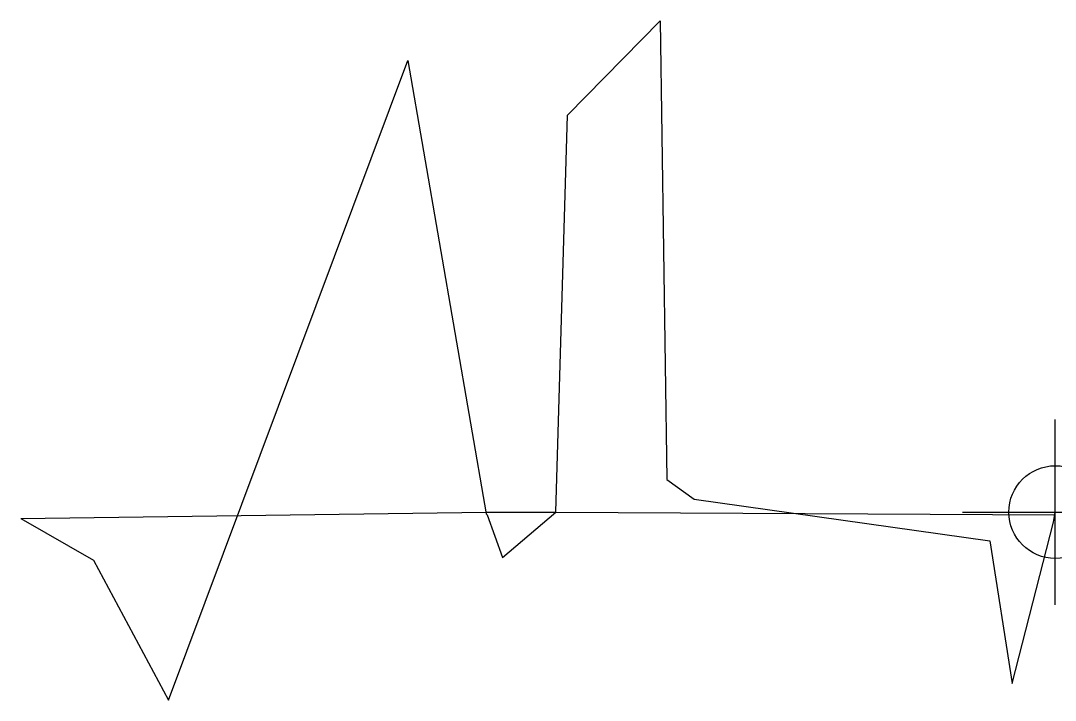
# Model space of a CAD drawing. Extents: x 0 to 11.1, y 72 to 79.3.
import ezdxf

# ---------------------------------------------------------------- set-up
doc = ezdxf.new("R2010")
doc.units = 0
doc.header["$MEASUREMENT"] = 0
doc.header["$PDMODE"] = 34
doc.header["$PDSIZE"] = -2
doc.layers.get('0').update_dxf_attribs({"linetype": 'CONTINUOUS'})
doc.layers.add('TOPPPLATFORM_BASELINE_STAKE_2', color=1, linetype='CONTINUOUS')

msp = doc.modelspace()

# ---------------------------------------------------------------- linework, layer by layer
at = {"color": 32, "linetype": 'Continuous', "true_color": 0xcd6928}
for p, q in [((0, 73.97), (5.015, 74.038)), ((5.015, 74.038), (5.766, 74.04)), ((5.766, 74.04), (11.142, 74.01))]:
    msp.add_line(p, q, dxfattribs=at)
msp.add_point((11.148, 74.04), dxfattribs=at)
at = {"layer": 'TOPPPLATFORM_BASELINE_STAKE_2', "color": 7}
msp.add_polyline3d([(0, 73.97, 0), (0.783, 73.52, 0), (1.592, 72.01, 0), (4.172, 78.91, 0), (5.015, 74.02, 0), (5.025, 74.01, 0), (5.025, 74.01, 0), (5.193, 73.55, 0), (5.766, 74.04, 0), (5.892, 78.32, 0), (6.892, 79.34, 0), (6.964, 74.39, 0), (7.256, 74.18, 0), (10.441, 73.73, 0), (10.684, 72.19, 0), (11.127, 73.93, 0), (11.148, 74.04, 0)], dxfattribs=at)

doc.saveas('drawing.dxf')
